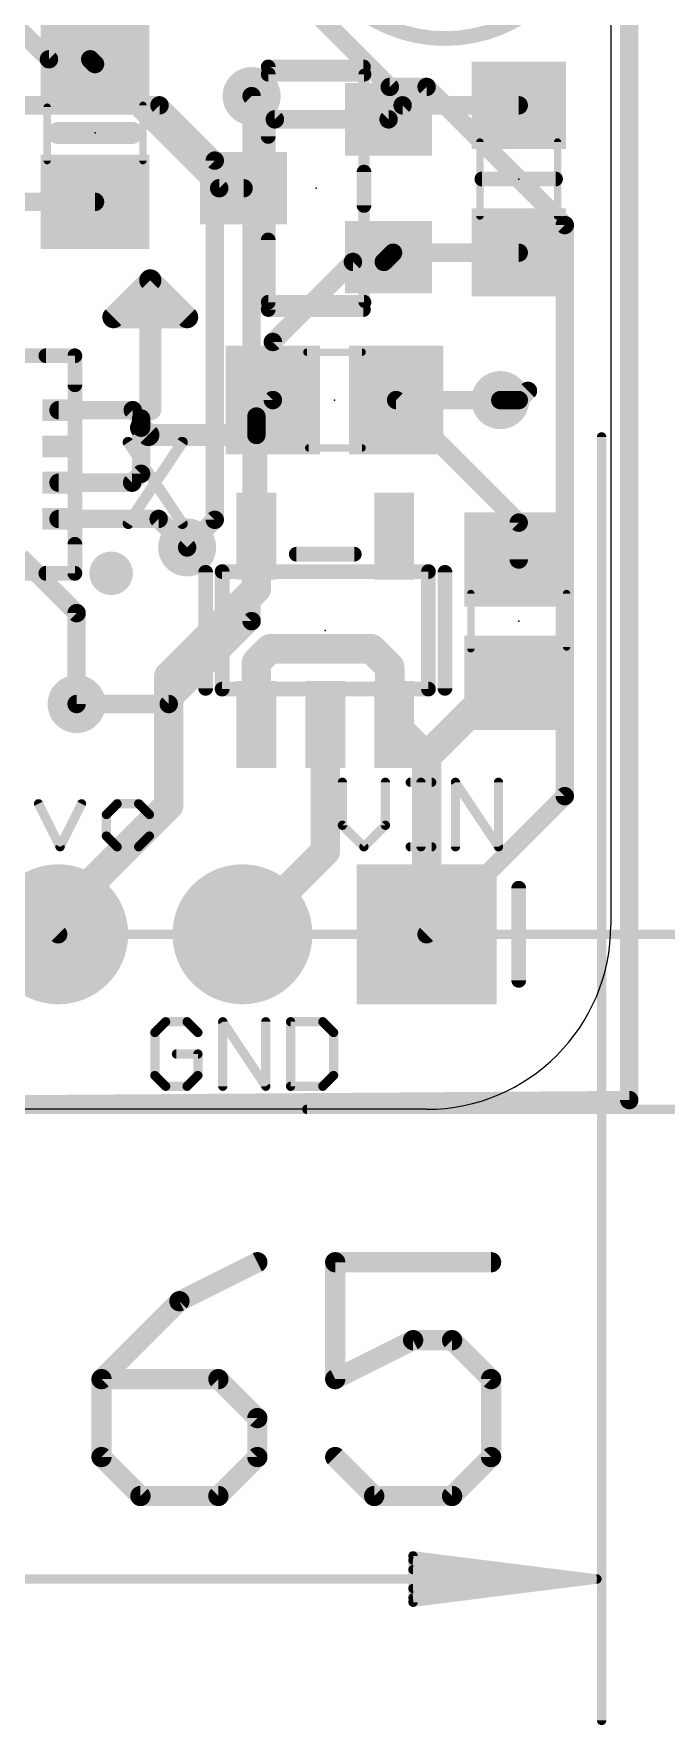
# Model space of a CAD drawing. Extents: x -7.3 to 33, y -8.5 to 28.9.
# Drawn here: x 9.82 to 18.54, y -8.49 to 14.83 of the extents above; entities that cross this region are included whole.
import ezdxf

# ---------------------------------------------------------------- set-up
doc = ezdxf.new("R2010")
doc.units = 0
for name, color, linetype in [('1', 12, 'CONTINUOUS'), ('16', 132, 'CONTINUOUS'), ('17', 110, 'CONTINUOUS'), ('18', 110, 'CONTINUOUS'), ('20', 53, 'CONTINUOUS'), ('21', 40, 'CONTINUOUS'), ('23', 40, 'CONTINUOUS'), ('51', 253, 'CONTINUOUS')]:
    doc.layers.add(name, color=color, linetype=linetype)

# ---------------------------------------------------------------- blocks, each defined once
blk = doc.blocks.new('RECT')
blk.add_solid([(-0.5, -0.5), (0.5, -0.5), (-0.5, 0.5), (0.5, 0.5)])
blk = doc.blocks.new('SQUAREP')
blk.add_solid([(-0.5, -0.5), (0.5, -0.5), (-0.5, 0.5), (0.5, 0.5)])
blk = doc.blocks.new('ROUNDP')
at = {"const_width": 0.5}
blk.add_lwpolyline([(0, -0.25, 1), (0, 0.25, 1), (0, -0.25)], format="xyb", dxfattribs=at)
blk = doc.blocks.new('ROUNDV')
at = {"const_width": 0.5}
blk.add_lwpolyline([(0, -0.25, 1), (0, 0.25, 1), (0, -0.25)], format="xyb", dxfattribs=at)

msp = doc.modelspace()

# ---------------------------------------------------------------- linework, layer by layer
at = {"layer": '1'}
for points, const_width in [([(9.271, 15.24), (10.033, 14.478)], 0.254), ([(10.033, 14.478), (10.602, 14.478)], 0.254), ([(10.602, 14.478), (10.668, 14.412)], 0.254), ([(12.38, 12.7), (10.668, 14.412)], 0.254), ([(12.827, 13.97), (13.147, 13.65)], 0.254), ([(13.147, 13.65), (14.716, 13.65)], 0.254), ([(14.716, 13.65), (14.909, 13.843)], 0.254), ([(14.909, 13.843), (16.51, 13.843)], 0.254), ([(12.716, 12.7), (12.38, 12.7)], 0.254), ([(10.668, 12.512), (8.443, 12.512)], 0.254), ([(14.716, 11.75), (14.777, 11.811)], 0.254), ([(14.777, 11.811), (16.51, 11.811)], 0.254), ([(13.12, 10.58), (14.224, 11.684)], 0.254), ([(14.224, 11.684), (14.65, 11.684)], 0.254), ([(14.65, 11.684), (14.716, 11.75)], 0.254), ([(13.12, 9.779), (13.12, 10.58)], 0.254), ([(12.893, 9.552), (13.12, 9.779)], 0.254), ([(16.51, 8.089), (14.82, 9.779)], 0.254), ([(14.82, 9.779), (16.256, 9.779)], 0.254), ([(11.188, 9.64), (10.165, 9.64)], 0.254), ([(11.188, 9.64), (11.303, 9.525)], 0.254), ([(11.303, 9.398), (11.303, 9.525)], 0.254), ([(12.893, 9.298), (12.893, 9.552)], 0.254), ([(11.403, 9.298), (11.303, 9.398)], 0.3048), ([(11.303, 8.763), (11.303, 9.398)], 0.254), ([(12.893, 9.298), (11.403, 9.298)], 0.3048), ([(12.893, 7.9041), (12.893, 9.298)], 0.3048), ([(11.18, 8.64), (11.303, 8.763)], 0.254), ([(10.165, 8.64), (11.18, 8.64)], 0.254), ([(11.545, 8.14), (10.165, 8.14)], 0.254), ([(11.938, 7.747), (11.545, 8.14)], 0.254), ([(16.51, 7.581), (16.51, 8.089)], 0.254), ([(12.893, 7.9041), (12.893, 7.178)], 0.4064), ([(9.64, 7.615), (10.414, 6.841)], 0.254), ([(12.893, 7.178), (11.684, 5.969)], 0.4064), ([(10.414, 6.841), (10.414, 5.588)], 0.254), ([(12.893, 6.162), (13.081, 6.35)], 0.4064), ([(13.081, 6.35), (14.478, 6.35)], 0.4064), ([(14.478, 6.35), (14.732, 6.096)], 0.4064), ([(12.893, 5.3039), (12.893, 6.162)], 0.4064), ([(14.732, 6.096), (14.732, 5.3649)], 0.4064), ([(11.684, 5.969), (11.684, 4.191)], 0.4064), ([(15.24, 4.865), (16.256, 5.881)], 0.4064), ([(16.295, 5.881), (16.256, 5.842)], 0.4064), ([(16.256, 5.881), (16.295, 5.881)], 0.4064), ([(16.295, 5.881), (16.51, 5.881)], 0.4064), ([(13.843, 5.3039), (13.843, 3.556)], 0.4064), ([(14.732, 5.3649), (14.793, 5.3039)], 0.4064), ([(14.793, 5.3039), (15.24, 4.8569)], 0.4064), ([(15.24, 4.865), (15.24, 4.8569)], 0.4064), ([(15.24, 4.8569), (15.24, 2.413)], 0.4064), ([(11.684, 4.191), (10.16, 2.667)], 0.4064), ([(13.843, 3.556), (12.7, 2.413)], 0.4064), ([(10.16, 2.667), (10.16, 2.413)], 0.4064)]:
    msp.add_lwpolyline(points, dxfattribs=dict(at, const_width=const_width))
for points, const_width in [([(10.033, 14.5415, 1), (10.033, 14.4145)], 0.127), ([(9.9881, 14.4331, 1), (10.0779, 14.5229)], 0.127), ([(10.6469, 14.5229, 1), (10.5571, 14.4331)], 0.127), ([(10.602, 14.4145, 1), (10.602, 14.5415)], 0.127), ([(10.7129, 14.4569, 1), (10.6231, 14.3671)], 0.127), ([(10.6231, 14.3671, 1), (10.7129, 14.4569)], 0.127), ([(12.8719, 14.0149, 1), (12.7821, 13.9251)], 0.127), ([(13.147, 13.7135, 1), (13.147, 13.5865)], 0.127), ([(14.716, 13.5865, 1), (14.716, 13.7135)], 0.127), ([(14.909, 13.9065, 1), (14.909, 13.7795)], 0.127), ([(14.9539, 13.7981, 1), (14.8641, 13.8879)], 0.127), ([(16.51, 13.7795, 1), (16.51, 13.9065)], 0.127), ([(13.1021, 13.6051, 1), (13.1919, 13.6949)], 0.127), ([(14.6711, 13.6949, 1), (14.7609, 13.6051)], 0.127), ([(12.38, 12.7635, 1), (12.38, 12.6365)], 0.127), ([(12.716, 12.6365, 1), (12.716, 12.7635)], 0.127), ([(10.668, 12.4485, 1), (10.668, 12.5755)], 0.127), ([(12.3351, 12.6551, 1), (12.4249, 12.7449)], 0.127), ([(14.777, 11.8745, 1), (14.777, 11.7475)], 0.127), ([(14.8219, 11.7661, 1), (14.7321, 11.8559)], 0.127), ([(16.51, 11.7475, 1), (16.51, 11.8745)], 0.127), ([(14.224, 11.7475, 1), (14.224, 11.6205)], 0.127), ([(14.2689, 11.6391, 1), (14.1791, 11.7289)], 0.127), ([(14.6051, 11.7289, 1), (14.6949, 11.6391)], 0.127), ([(14.65, 11.6205, 1), (14.65, 11.7475)], 0.127), ([(14.6711, 11.7949, 1), (14.7609, 11.7051)], 0.127), ([(14.7609, 11.7051, 1), (14.6711, 11.7949)], 0.127), ([(13.1835, 10.58, 1), (13.0565, 10.58)], 0.127), ([(13.0751, 10.6249, 1), (13.1649, 10.5351)], 0.127), ([(13.0565, 9.779, 1), (13.1835, 9.779)], 0.127), ([(13.1649, 9.7341, 1), (13.0751, 9.8239)], 0.127), ([(14.8649, 9.8239, 1), (14.7751, 9.7341)], 0.127), ([(14.82, 9.8425, 1), (14.82, 9.7155)], 0.127), ([(16.256, 9.7155, 1), (16.256, 9.8425)], 0.127), ([(10.165, 9.7035, 1), (10.165, 9.5765)], 0.127), ([(11.2329, 9.6849, 1), (11.1431, 9.5951)], 0.127), ([(11.188, 9.5765, 1), (11.188, 9.7035)], 0.127), ([(11.3665, 9.525, 1), (11.2395, 9.525)], 0.127), ([(11.2581, 9.4801, 1), (11.3479, 9.5699)], 0.127), ([(12.9565, 9.552, 1), (12.8295, 9.552)], 0.127), ([(12.8481, 9.5969, 1), (12.9379, 9.5071)], 0.127), ([(11.3569, 9.4519, 1), (11.2491, 9.3441)], 0.1524), ([(11.3665, 9.398, 1), (11.2395, 9.398)], 0.127), ([(11.2395, 9.398, 1), (11.3665, 9.398)], 0.127), ([(11.403, 9.3742, 1), (11.403, 9.2218)], 0.1524), ([(11.3491, 9.2441, 1), (11.4569, 9.3519)], 0.1524), ([(12.9692, 9.298, 1), (12.8168, 9.298)], 0.1524), ([(12.8295, 9.298, 1), (12.9565, 9.298)], 0.127), ([(12.893, 9.2218, 1), (12.893, 9.3742)], 0.1524), ([(11.3479, 8.7181, 1), (11.2581, 8.8079)], 0.127), ([(10.165, 8.7035, 1), (10.165, 8.5765)], 0.127), ([(11.1351, 8.6849, 1), (11.2249, 8.5951)], 0.127), ([(11.18, 8.5765, 1), (11.18, 8.7035)], 0.127), ([(11.2395, 8.763, 1), (11.3665, 8.763)], 0.127), ([(10.165, 8.2035, 1), (10.165, 8.0765)], 0.127), ([(11.5899, 8.1849, 1), (11.5001, 8.0951)], 0.127), ([(11.545, 8.0765, 1), (11.545, 8.2035)], 0.127), ([(16.5735, 8.089, 1), (16.4465, 8.089)], 0.127), ([(16.4651, 8.0441, 1), (16.5549, 8.1339)], 0.127), ([(12.9946, 7.9041, 1), (12.7914, 7.9041)], 0.2032), ([(12.8168, 7.9041, 1), (12.9692, 7.9041)], 0.1524), ([(11.8931, 7.7021, 1), (11.9829, 7.7919)], 0.127), ([(16.4465, 7.581, 1), (16.5735, 7.581)], 0.127), ([(12.7914, 7.178, 1), (12.9946, 7.178)], 0.2032), ([(12.9648, 7.1062, 1), (12.8212, 7.2498)], 0.2032), ([(10.4775, 6.841, 1), (10.3505, 6.841)], 0.127), ([(10.3691, 6.7961, 1), (10.4589, 6.8859)], 0.127), ([(13.081, 6.4516, 1), (13.081, 6.2484)], 0.2032), ([(13.1528, 6.2782, 1), (13.0092, 6.4218)], 0.2032), ([(14.5498, 6.4218, 1), (14.4062, 6.2782)], 0.2032), ([(14.478, 6.2484, 1), (14.478, 6.4516)], 0.2032), ([(12.9946, 6.162, 1), (12.7914, 6.162)], 0.2032), ([(12.8212, 6.2338, 1), (12.9648, 6.0902)], 0.2032), ([(14.8336, 6.096, 1), (14.6304, 6.096)], 0.2032), ([(11.7856, 5.969, 1), (11.5824, 5.969)], 0.2032), ([(11.6122, 6.0408, 1), (11.7558, 5.8972)], 0.2032), ([(14.6602, 6.0242, 1), (14.8038, 6.1678)], 0.2032), ([(16.256, 5.9826, 1), (16.256, 5.7794)], 0.2032), ([(16.3278, 5.8092, 1), (16.1842, 5.9528)], 0.2032), ([(16.295, 5.9826, 1), (16.295, 5.7794)], 0.2032), ([(16.3668, 5.8092, 1), (16.2232, 5.9528)], 0.2032), ([(16.295, 5.7794, 1), (16.295, 5.9826)], 0.2032), ([(16.51, 5.7794, 1), (16.51, 5.9826)], 0.2032), ([(16.1842, 5.9138, 1), (16.3278, 5.7702)], 0.2032), ([(10.3505, 5.588, 1), (10.4775, 5.588)], 0.127), ([(12.7914, 5.3039, 1), (12.9946, 5.3039)], 0.2032), ([(13.9446, 5.3039, 1), (13.7414, 5.3039)], 0.2032), ([(14.6304, 5.3649, 1), (14.8336, 5.3649)], 0.2032), ([(14.8038, 5.4367, 1), (14.6602, 5.2931)], 0.2032), ([(14.8648, 5.3757, 1), (14.7212, 5.2321)], 0.2032), ([(14.7212, 5.2321, 1), (14.8648, 5.3757)], 0.2032), ([(15.3416, 4.865, 1), (15.1384, 4.865)], 0.2032), ([(15.3416, 4.8569, 1), (15.1384, 4.8569)], 0.2032), ([(15.1384, 4.8569, 1), (15.3416, 4.8569)], 0.2032), ([(15.1682, 4.9368, 1), (15.3118, 4.7932)], 0.2032), ([(15.1682, 4.7851, 1), (15.3118, 4.9287)], 0.2032), ([(11.5824, 4.191, 1), (11.7856, 4.191)], 0.2032), ([(11.7558, 4.1192, 1), (11.6122, 4.2628)], 0.2032), ([(13.9148, 3.4842, 1), (13.7712, 3.6278)], 0.2032), ([(13.7414, 3.556, 1), (13.9446, 3.556)], 0.2032), ([(10.2616, 2.667, 1), (10.0584, 2.667)], 0.2032), ([(10.0882, 2.7388, 1), (10.2318, 2.5952)], 0.2032), ([(12.6282, 2.4848, 1), (12.7718, 2.3412)], 0.2032), ([(10.0584, 2.413, 1), (10.2616, 2.413)], 0.2032), ([(15.1384, 2.413, 1), (15.3416, 2.413)], 0.2032)]:
    msp.add_lwpolyline(points, format="xyb", dxfattribs=dict(at, const_width=const_width))
at = {"layer": '16', "const_width": 0.254}
for points in [[(18.034, 19.431), (18.034, 0.127)], [(12.446, 16.383), (14.732, 14.097)], [(12.827, 6.731), (12.827, 13.97)], [(14.732, 14.097), (15.24, 14.097)], [(15.24, 14.097), (17.145, 12.192)], [(5.461, 13.843), (11.557, 13.843)], [(11.557, 13.843), (12.319, 13.081)], [(12.319, 13.081), (12.319, 8.128)], [(17.145, 12.192), (17.145, 4.318)], [(16.51, 9.779), (16.637, 9.906)], [(16.256, 9.779), (16.51, 9.779)], [(12.319, 8.128), (11.938, 7.747)], [(12.827, 6.731), (11.684, 5.588)], [(11.684, 5.588), (10.414, 5.588)], [(7.366, 5.207), (10.16, 2.413)], [(17.145, 4.318), (15.24, 2.413)], [(18.034, 0.127), (0, 0)]]:
    msp.add_lwpolyline(points, dxfattribs=at)
at = {"layer": '16', "const_width": 0.127}
for points in [[(12.8905, 13.97, 1), (12.7635, 13.97)], [(14.732, 14.1605, 1), (14.732, 14.0335)], [(14.6871, 14.0521, 1), (14.7769, 14.1419)], [(15.2849, 14.1419, 1), (15.1951, 14.0521)], [(15.24, 14.0335, 1), (15.24, 14.1605)], [(11.6019, 13.8879, 1), (11.5121, 13.7981)], [(11.557, 13.7795, 1), (11.557, 13.9065)], [(12.3825, 13.081, 1), (12.2555, 13.081)], [(12.2741, 13.0361, 1), (12.3639, 13.1259)], [(17.2085, 12.192, 1), (17.0815, 12.192)], [(17.1001, 12.1471, 1), (17.1899, 12.2369)], [(16.6819, 9.8611, 1), (16.5921, 9.9509)], [(16.256, 9.8425, 1), (16.256, 9.7155)], [(16.4651, 9.8239, 1), (16.5549, 9.7341)], [(16.51, 9.7155, 1), (16.51, 9.8425)], [(12.2555, 8.128, 1), (12.3825, 8.128)], [(12.3639, 8.0831, 1), (12.2741, 8.1729)], [(11.8931, 7.7919, 1), (11.9829, 7.7021)], [(12.7635, 6.731, 1), (12.8905, 6.731)], [(12.8719, 6.6861, 1), (12.7821, 6.7759)], [(10.414, 5.6515, 1), (10.414, 5.5245)], [(11.6391, 5.6329, 1), (11.7289, 5.5431)], [(11.684, 5.5245, 1), (11.684, 5.6515)], [(17.1899, 4.2731, 1), (17.1001, 4.3629)], [(17.0815, 4.318, 1), (17.2085, 4.318)], [(10.1151, 2.3681, 1), (10.2049, 2.4579)], [(15.1951, 2.4579, 1), (15.2849, 2.3681)], [(18.0344, 0.0635, 1), (18.0336, 0.1905)], [(17.9705, 0.127, 1), (18.0975, 0.127)]]:
    msp.add_lwpolyline(points, format="xyb", dxfattribs=at)
at = {"layer": '20'}
for p, q in [((17.78, 16.51), (17.78, 2.54)), ((15.24, 0), (2.54, 0))]:
    msp.add_line(p, q, dxfattribs=at)
msp.add_arc((15.24, 2.54), 2.54, 270, 0, dxfattribs=at)
at = {"layer": '21'}
for points, const_width in [([(15.494, 14.764, 1), (15.494, 18.764, 1), (15.494, 14.764)], 0.2032), ([(13.0556, 14.4232, 1), (13.0556, 14.3216)], 0.1016), ([(13.1064, 14.3724, 1), (13.0048, 14.3724)], 0.1016), ([(14.3684, 14.3216, 1), (14.3684, 14.4232)], 0.1016), ([(10.16, 13.5382, 1), (10.16, 13.3858)], 0.1524), ([(11.176, 13.3858, 1), (11.176, 13.5382)], 0.1524), ([(13.0048, 13.4136, 1), (13.1064, 13.4136)], 0.1016), ([(14.4272, 12.9224, 1), (14.3256, 12.9224)], 0.1016), ([(16.002, 12.8778, 1), (16.002, 12.7762)], 0.1016), ([(17.018, 12.7762, 1), (17.018, 12.8778)], 0.1016), ([(14.3256, 12.4636, 1), (14.4272, 12.4636)], 0.1016), ([(13.1064, 11.9864, 1), (13.0048, 11.9864)], 0.1016), ([(11.5062, 11.43, 1), (11.3538, 11.43)], 0.1524), ([(11.4839, 11.4839, 1), (11.3761, 11.3761)], 0.1524), ([(11.4839, 11.3761, 1), (11.3761, 11.4839)], 0.1524), ([(10.922, 10.9982, 1), (10.922, 10.8458)], 0.1524), ([(10.8681, 10.9759, 1), (10.9759, 10.8681)], 0.1524), ([(11.8841, 10.8681, 1), (11.9919, 10.9759)], 0.1524), ([(11.938, 10.8458, 1), (11.938, 10.9982)], 0.1524), ([(13.0556, 11.0784, 1), (13.0556, 10.9768)], 0.1016), ([(13.0048, 11.0276, 1), (13.1064, 11.0276)], 0.1016), ([(14.3684, 10.9768, 1), (14.3684, 11.0784)], 0.1016), ([(9.99, 10.4408, 1), (9.99, 10.3392)], 0.1016), ([(10.4408, 10.39, 1), (10.3392, 10.39)], 0.1016), ([(10.39, 10.3392, 1), (10.39, 10.4408)], 0.1016), ([(10.3392, 9.99, 1), (10.4408, 9.99)], 0.1016), ([(11.3538, 9.652, 1), (11.5062, 9.652)], 0.1524), ([(11.1569, 9.2169, 1), (11.0935, 9.1746)], 0.0762), ([(11.9026, 9.1746, 1), (11.8392, 9.2169)], 0.0762), ([(11.0935, 8.0983, 1), (11.1569, 8.0561)], 0.0762), ([(11.8392, 8.0561, 1), (11.9026, 8.0983)], 0.0762), ([(10.4408, 7.79, 1), (10.3392, 7.79)], 0.1016), ([(13.443, 7.7048, 1), (13.443, 7.6032)], 0.1016), ([(14.243, 7.6032, 1), (14.243, 7.7048)], 0.1016), ([(9.99, 7.4408, 1), (9.99, 7.3392)], 0.1016), ([(10.39, 7.3392, 1), (10.39, 7.4408)], 0.1016), ([(10.89, 7.24, 1), (10.89, 7.54, 1), (10.89, 7.24)], 0.3), ([(12.2438, 7.404, 1), (12.1422, 7.404)], 0.1016), ([(15.5438, 7.404, 1), (15.4422, 7.404)], 0.1016), ([(10.3392, 7.39, 1), (10.4408, 7.39)], 0.1016), ([(12.1422, 5.804, 1), (12.2438, 5.804)], 0.1016), ([(15.4422, 5.804, 1), (15.5438, 5.804)], 0.1016), ([(14.1105, 4.5093, 1), (14.047, 4.5093)], 0.0635), ([(14.7037, 4.5093, 1), (14.6402, 4.5093)], 0.0635), ([(15.0143, 4.541, 1), (15.0143, 4.4775)], 0.0635), ([(15.1943, 4.5093, 1), (15.1308, 4.5093)], 0.0635), ([(15.3109, 4.4775, 1), (15.3109, 4.541)], 0.0635), ([(15.6697, 4.5093, 1), (15.6062, 4.5093)], 0.0635), ([(15.6644, 4.5269, 1), (15.6116, 4.4916)], 0.0635), ([(16.2629, 4.5093, 1), (16.1994, 4.5093)], 0.0635), ([(9.9174, 4.2269, 1), (9.8606, 4.1985)], 0.0635), ([(10.5106, 4.1985, 1), (10.4538, 4.2269)], 0.0635), ([(10.9728, 4.2444, 1), (10.9728, 4.1809)], 0.0635), ([(10.9953, 4.1902, 1), (10.9504, 4.2351)], 0.0635), ([(11.2919, 4.2351, 1), (11.247, 4.1902)], 0.0635), ([(11.2694, 4.1809, 1), (11.2694, 4.2444)], 0.0635), ([(10.8563, 4.0644, 1), (10.7928, 4.0644)], 0.0635), ([(10.8021, 4.0868, 1), (10.847, 4.0419)], 0.0635), ([(11.4495, 4.0644, 1), (11.386, 4.0644)], 0.0635), ([(11.3953, 4.0419, 1), (11.4402, 4.0868)], 0.0635), ([(14.1012, 3.9385, 1), (14.0563, 3.8936)], 0.0635), ([(14.6944, 3.8936, 1), (14.6495, 3.9385)], 0.0635), ([(10.7928, 3.7678, 1), (10.8563, 3.7678)], 0.0635), ([(10.847, 3.7902, 1), (10.8021, 3.7453)], 0.0635), ([(11.386, 3.7678, 1), (11.4495, 3.7678)], 0.0635), ([(11.4402, 3.7453, 1), (11.3953, 3.7902)], 0.0635), ([(14.047, 3.9161, 1), (14.1105, 3.9161)], 0.0635), ([(14.6402, 3.9161, 1), (14.7037, 3.9161)], 0.0635), ([(10.1572, 3.6337, 1), (10.214, 3.6053)], 0.0635), ([(10.1572, 3.6053, 1), (10.214, 3.6337)], 0.0635), ([(10.9728, 3.6513, 1), (10.9728, 3.5878)], 0.0635), ([(10.9504, 3.597, 1), (10.9953, 3.642)], 0.0635), ([(11.247, 3.642, 1), (11.2919, 3.597)], 0.0635), ([(11.2694, 3.5878, 1), (11.2694, 3.6513)], 0.0635), ([(14.3529, 3.642, 1), (14.3978, 3.597)], 0.0635), ([(14.3529, 3.597, 1), (14.3978, 3.642)], 0.0635), ([(15.0143, 3.6513, 1), (15.0143, 3.5878)], 0.0635), ([(15.1308, 3.6195, 1), (15.1943, 3.6195)], 0.0635), ([(15.3109, 3.5878, 1), (15.3109, 3.6513)], 0.0635), ([(15.6062, 3.6195, 1), (15.6697, 3.6195)], 0.0635), ([(16.1994, 3.6195, 1), (16.2629, 3.6195)], 0.0635), ([(16.2047, 3.6019, 1), (16.2576, 3.6371)], 0.0635), ([(11.6418, 1.239, 1), (11.6418, 1.1755)], 0.0635), ([(11.6642, 1.1848, 1), (11.6193, 1.2297)], 0.0635), ([(11.9608, 1.2297, 1), (11.9159, 1.1848)], 0.0635), ([(11.9384, 1.1755, 1), (11.9384, 1.239)], 0.0635), ([(12.4608, 1.2073, 1), (12.3973, 1.2073)], 0.0635), ([(12.4554, 1.2249, 1), (12.4026, 1.1896)], 0.0635), ([(13.0539, 1.2073, 1), (12.9904, 1.2073)], 0.0635), ([(13.3645, 1.239, 1), (13.3645, 1.1755)], 0.0635), ([(13.3963, 1.2073, 1), (13.3328, 1.2073)], 0.0635), ([(13.8319, 1.2297, 1), (13.787, 1.1848)], 0.0635), ([(13.8094, 1.1755, 1), (13.8094, 1.239)], 0.0635), ([(11.5253, 1.059, 1), (11.4618, 1.059)], 0.0635), ([(11.471, 1.0814, 1), (11.516, 1.0365)], 0.0635), ([(12.0642, 1.0365, 1), (12.1091, 1.0814)], 0.0635), ([(13.9895, 1.059, 1), (13.926, 1.059)], 0.0635), ([(13.9353, 1.0365, 1), (13.9802, 1.0814)], 0.0635), ([(11.7901, 0.7941, 1), (11.7901, 0.7306)], 0.0635), ([(12.1184, 0.7624, 1), (12.0549, 0.7624)], 0.0635), ([(12.0867, 0.7306, 1), (12.0867, 0.7941)], 0.0635), ([(11.516, 0.4882, 1), (11.471, 0.4433)], 0.0635), ([(11.4618, 0.4658, 1), (11.5253, 0.4658)], 0.0635), ([(12.0549, 0.4658, 1), (12.1184, 0.4658)], 0.0635), ([(12.1091, 0.4433, 1), (12.0642, 0.4882)], 0.0635), ([(13.926, 0.4658, 1), (13.9895, 0.4658)], 0.0635), ([(13.9802, 0.4433, 1), (13.9353, 0.4882)], 0.0635), ([(11.6418, 0.3493, 1), (11.6418, 0.2858)], 0.0635), ([(11.6193, 0.295, 1), (11.6642, 0.34)], 0.0635), ([(11.9159, 0.34, 1), (11.9608, 0.295)], 0.0635), ([(11.9384, 0.2858, 1), (11.9384, 0.3493)], 0.0635), ([(12.3973, 0.3175, 1), (12.4608, 0.3175)], 0.0635), ([(12.9904, 0.3175, 1), (13.0539, 0.3175)], 0.0635), ([(12.9958, 0.2999, 1), (13.0486, 0.3351)], 0.0635), ([(13.3645, 0.3493, 1), (13.3645, 0.2858)], 0.0635), ([(13.3328, 0.3175, 1), (13.3963, 0.3175)], 0.0635), ([(13.787, 0.34, 1), (13.8319, 0.295)], 0.0635), ([(13.8094, 0.2858, 1), (13.8094, 0.3493)], 0.0635)]:
    msp.add_lwpolyline(points, format="xyb", dxfattribs=dict(at, const_width=const_width))
for points, const_width in [([(13.0556, 14.3724), (14.3684, 14.3724)], 0.2032), ([(13.0556, 13.4136), (13.0556, 14.3724)], 0.2032), ([(11.176, 13.462), (10.16, 13.462)], 0.3048), ([(14.3764, 12.9224), (14.3764, 12.4636)], 0.2032), ([(17.018, 12.827), (16.002, 12.827)], 0.2032), ([(13.0556, 11.0276), (13.0556, 11.9864)], 0.2032), ([(11.43, 11.43), (10.922, 10.922)], 0.3048), ([(11.43, 9.652), (11.43, 11.43)], 0.3048), ([(11.938, 10.922), (11.43, 11.43)], 0.3048), ([(10.922, 10.922), (11.938, 10.922)], 0.3048), ([(14.3684, 11.0276), (13.0556, 11.0276)], 0.2032), ([(9.99, 10.39), (10.39, 10.39)], 0.2032), ([(10.39, 10.39), (10.39, 9.99)], 0.2032), ([(11.1252, 9.1958), (11.8709, 8.0772)], 0.1524), ([(11.8709, 9.1958), (11.1252, 8.0772)], 0.1524), ([(10.39, 7.79), (10.39, 7.39)], 0.2032), ([(13.443, 7.654), (14.243, 7.654)], 0.2032), ([(10.39, 7.39), (9.99, 7.39)], 0.2032), ([(12.193, 7.404), (12.193, 5.804)], 0.2032), ([(15.493, 7.404), (15.493, 5.804)], 0.2032), ([(14.0788, 4.5093), (14.0788, 3.9161)], 0.127), ([(14.672, 3.9161), (14.672, 4.5093)], 0.127), ([(15.0143, 4.5093), (15.3109, 4.5093)], 0.127), ([(15.1626, 3.6195), (15.1626, 4.5093)], 0.127), ([(15.638, 3.6195), (15.638, 4.5093)], 0.127), ([(15.638, 4.5093), (16.2311, 3.6195)], 0.127), ([(16.2311, 3.6195), (16.2311, 4.5093)], 0.127), ([(9.889, 4.2127), (10.1856, 3.6195)], 0.127), ([(10.1856, 3.6195), (10.4822, 4.2127)], 0.127), ([(10.9728, 4.2127), (10.8245, 4.0644)], 0.127), ([(11.2694, 4.2127), (10.9728, 4.2127)], 0.127), ([(11.4177, 4.0644), (11.2694, 4.2127)], 0.127), ([(10.8245, 4.0644), (10.8245, 3.7678)], 0.127), ([(11.4177, 3.7678), (11.4177, 4.0644)], 0.127), ([(14.0788, 3.9161), (14.3754, 3.6195)], 0.127), ([(14.3754, 3.6195), (14.672, 3.9161)], 0.127), ([(10.8245, 3.7678), (10.9728, 3.6195)], 0.127), ([(11.2694, 3.6195), (11.4177, 3.7678)], 0.127), ([(10.9728, 3.6195), (11.2694, 3.6195)], 0.127), ([(15.0143, 3.6195), (15.3109, 3.6195)], 0.127), ([(11.6418, 1.2073), (11.4935, 1.059)], 0.127), ([(11.9384, 1.2073), (11.6418, 1.2073)], 0.127), ([(12.0867, 1.059), (11.9384, 1.2073)], 0.127), ([(12.429, 0.3175), (12.429, 1.2073)], 0.127), ([(12.429, 1.2073), (13.0222, 0.3175)], 0.127), ([(13.0222, 0.3175), (13.0222, 1.2073)], 0.127), ([(13.3645, 1.2073), (13.3645, 0.3175)], 0.127), ([(13.8094, 1.2073), (13.3645, 1.2073)], 0.127), ([(13.9577, 1.059), (13.8094, 1.2073)], 0.127), ([(11.4935, 1.059), (11.4935, 0.4658)], 0.127), ([(13.9577, 0.4658), (13.9577, 1.059)], 0.127), ([(12.0867, 0.7624), (11.7901, 0.7624)], 0.127), ([(12.0867, 0.4658), (12.0867, 0.7624)], 0.127), ([(11.4935, 0.4658), (11.6418, 0.3175)], 0.127), ([(11.9384, 0.3175), (12.0867, 0.4658)], 0.127), ([(13.8094, 0.3175), (13.9577, 0.4658)], 0.127), ([(11.6418, 0.3175), (11.9384, 0.3175)], 0.127), ([(13.3645, 0.3175), (13.8094, 0.3175)], 0.127)]:
    msp.add_lwpolyline(points, dxfattribs=dict(at, const_width=const_width))
at = {"layer": '23'}
for p in [(10.668, 13.462), (16.51, 12.827), (13.716, 12.7), (13.97, 9.779), (13.843, 6.604), (16.51, 6.731)]:
    msp.add_point(p, dxfattribs=at)
at = {"layer": '51'}
for points, const_width in [([(13.0556, 14.2724), (14.3764, 14.2724)], 0.2032), ([(13.0556, 11.1276), (13.0556, 14.2724)], 0.2032), ([(14.3764, 14.2724), (14.3764, 11.1276)], 0.1524), ([(10.008, 13.818), (10.008, 13.081)], 0.1016), ([(11.328, 13.843), (11.328, 13.081)], 0.1016), ([(15.975, 13.337), (15.975, 12.317)], 0.1016), ([(17.045, 13.337), (17.045, 12.317)], 0.1016), ([(14.3764, 11.1276), (13.0556, 11.1276)], 0.2032), ([(7.39, 10.39), (10.39, 10.39)], 0.2032), ([(10.39, 10.39), (10.39, 7.39)], 0.2032), ([(13.589, 10.439), (14.351, 10.439)], 0.1016), ([(17.653, 9.271), (17.653, -8.427)], 0.13), ([(13.614, 9.119), (14.351, 9.119)], 0.1016), ([(10.39, 7.39), (7.39, 7.39)], 0.2032), ([(12.4206, 5.7936), (12.4206, 7.4144)], 0.2032), ([(12.4206, 7.4144), (15.2654, 7.4144)], 0.2032), ([(15.2654, 7.4144), (15.2654, 5.7936)], 0.2032), ([(15.85, 6.35), (15.85, 7.112)], 0.1016), ([(17.17, 6.375), (17.17, 7.112)], 0.1016), ([(15.2654, 5.7936), (12.4206, 5.7936)], 0.2032), ([(16.51, 1.778), (16.51, 3.048)], 0.2032), ([(8.89, 2.413), (25.191, 2.413)], 0.13), ([(9.398, 0), (25.191, 0)], 0.13), ([(13.589, 0), (32.938, 0)], 0.13), ([(12.906, -2.1089), (11.8316, -2.6462)], 0.2794), ([(16.1288, -2.1089), (13.9799, -2.1089)], 0.2794), ([(13.9799, -2.1089), (13.9799, -3.7206)], 0.2794), ([(11.8316, -2.6462), (10.7571, -3.7206)], 0.2794), ([(13.9799, -3.7206), (15.0543, -3.1834)], 0.2794), ([(15.0543, -3.1834), (15.5915, -3.1834)], 0.2794), ([(15.5915, -3.1834), (16.1288, -3.7206)], 0.2794), ([(10.7571, -3.7206), (10.7571, -4.7951)], 0.2794), ([(12.3688, -3.7206), (10.7571, -3.7206)], 0.2794), ([(12.906, -4.2579), (12.3688, -3.7206)], 0.2794), ([(16.1288, -3.7206), (16.1288, -4.7951)], 0.2794), ([(12.906, -4.7951), (12.906, -4.2579)], 0.2794), ([(10.7571, -4.7951), (11.2943, -5.3323)], 0.2794), ([(12.3688, -5.3323), (12.906, -4.7951)], 0.2794), ([(14.5171, -5.3323), (13.9799, -4.7951)], 0.2794), ([(16.1288, -4.7951), (15.5915, -5.3323)], 0.2794), ([(11.2943, -5.3323), (12.3688, -5.3323)], 0.2794), ([(15.5915, -5.3323), (14.5171, -5.3323)], 0.2794), ([(17.588, -6.477), (15.053, -6.1578)], 0.13), ([(15.053, -6.1578), (15.053, -6.7962)], 0.13), ([(17.588, -6.477), (15.053, -6.217)], 0.13), ([(17.588, -6.477), (15.053, -6.347)], 0.13), ([(0.065, -6.477), (17.588, -6.477)], 0.13), ([(15.053, -6.7962), (17.588, -6.477)], 0.13), ([(15.053, -6.607), (17.588, -6.477)], 0.13), ([(15.053, -6.737), (17.588, -6.477)], 0.13)]:
    msp.add_lwpolyline(points, dxfattribs=dict(at, const_width=const_width))
for points, const_width in [([(13.0556, 14.3232, 1), (13.0556, 14.2216)], 0.1016), ([(13.1064, 14.2724, 1), (13.0048, 14.2724)], 0.1016), ([(14.4145, 14.2724, 1), (14.3383, 14.2724)], 0.0762), ([(14.3764, 14.2216, 1), (14.3764, 14.3232)], 0.1016), ([(10.0334, 13.818, 1), (9.9826, 13.818)], 0.0508), ([(11.3534, 13.843, 1), (11.3026, 13.843)], 0.0508), ([(16.0004, 13.337, 1), (15.9496, 13.337)], 0.0508), ([(17.0704, 13.337, 1), (17.0196, 13.337)], 0.0508), ([(9.9826, 13.081, 1), (10.0334, 13.081)], 0.0508), ([(11.3026, 13.081, 1), (11.3534, 13.081)], 0.0508), ([(15.9496, 12.317, 1), (16.0004, 12.317)], 0.0508), ([(17.0196, 12.317, 1), (17.0704, 12.317)], 0.0508), ([(13.0556, 11.1784, 1), (13.0556, 11.0768)], 0.1016), ([(14.3764, 11.0768, 1), (14.3764, 11.1784)], 0.1016), ([(13.0048, 11.1276, 1), (13.1064, 11.1276)], 0.1016), ([(14.3383, 11.1276, 1), (14.4145, 11.1276)], 0.0762), ([(10.4408, 10.39, 1), (10.3392, 10.39)], 0.1016), ([(10.39, 10.3392, 1), (10.39, 10.4408)], 0.1016), ([(13.589, 10.4644, 1), (13.589, 10.4136)], 0.0508), ([(14.351, 10.4136, 1), (14.351, 10.4644)], 0.0508), ([(17.6855, 9.271, 1), (17.6205, 9.271)], 0.065), ([(13.614, 9.1444, 1), (13.614, 9.0936)], 0.0508), ([(14.351, 9.0936, 1), (14.351, 9.1444)], 0.0508), ([(10.39, 7.3392, 1), (10.39, 7.4408)], 0.1016), ([(12.4714, 7.4144, 1), (12.3698, 7.4144)], 0.1016), ([(12.4206, 7.4652, 1), (12.4206, 7.3636)], 0.1016), ([(15.3162, 7.4144, 1), (15.2146, 7.4144)], 0.1016), ([(15.2654, 7.3636, 1), (15.2654, 7.4652)], 0.1016), ([(10.3392, 7.39, 1), (10.4408, 7.39)], 0.1016), ([(15.8754, 7.112, 1), (15.8246, 7.112)], 0.0508), ([(17.1954, 7.112, 1), (17.1446, 7.112)], 0.0508), ([(15.8246, 6.35, 1), (15.8754, 6.35)], 0.0508), ([(17.1446, 6.375, 1), (17.1954, 6.375)], 0.0508), ([(12.4206, 5.8444, 1), (12.4206, 5.7428)], 0.1016), ([(12.3698, 5.7936, 1), (12.4714, 5.7936)], 0.1016), ([(15.2146, 5.7936, 1), (15.3162, 5.7936)], 0.1016), ([(15.2654, 5.7428, 1), (15.2654, 5.8444)], 0.1016), ([(16.5608, 3.048, 1), (16.4592, 3.048)], 0.1016), ([(16.4592, 1.778, 1), (16.5608, 1.778)], 0.1016), ([(13.589, 0.0325, 1), (13.589, -0.0325)], 0.065), ([(12.9373, -2.1714, 1), (12.8748, -2.0465)], 0.1397), ([(14.0497, -2.1089, 1), (13.91, -2.1089)], 0.1397), ([(13.9799, -2.0391, 1), (13.9799, -2.1788)], 0.1397), ([(16.1288, -2.1788, 1), (16.1288, -2.0391)], 0.1397), ([(11.8003, -2.5837, 1), (11.8628, -2.7086)], 0.1397), ([(11.881, -2.6956, 1), (11.7822, -2.5968)], 0.1397), ([(15.0543, -3.1135, 1), (15.0543, -3.2532)], 0.1397), ([(15.0856, -3.2459, 1), (15.0231, -3.1209)], 0.1397), ([(15.6409, -3.134, 1), (15.5422, -3.2328)], 0.1397), ([(15.5915, -3.2532, 1), (15.5915, -3.1135)], 0.1397), ([(10.827, -3.7206, 1), (10.6873, -3.7206)], 0.1397), ([(10.7571, -3.6508, 1), (10.7571, -3.7905)], 0.1397), ([(10.7077, -3.6712, 1), (10.8065, -3.77)], 0.1397), ([(12.4182, -3.6712, 1), (12.3194, -3.77)], 0.1397), ([(12.3688, -3.7905, 1), (12.3688, -3.6508)], 0.1397), ([(13.9486, -3.6581, 1), (14.0111, -3.7831)], 0.1397), ([(13.91, -3.7206, 1), (14.0497, -3.7206)], 0.1397), ([(16.1986, -3.7206, 1), (16.0589, -3.7206)], 0.1397), ([(16.0794, -3.77, 1), (16.1782, -3.6712)], 0.1397), ([(12.9759, -4.2579, 1), (12.8362, -4.2579)], 0.1397), ([(12.8566, -4.3072, 1), (12.9554, -4.2085)], 0.1397), ([(10.8065, -4.7457, 1), (10.7077, -4.8445)], 0.1397), ([(12.9554, -4.8445, 1), (12.8566, -4.7457)], 0.1397), ([(14.0293, -4.7457, 1), (13.9305, -4.8445)], 0.1397), ([(16.1782, -4.8445, 1), (16.0794, -4.7457)], 0.1397), ([(10.6873, -4.7951, 1), (10.827, -4.7951)], 0.1397), ([(12.8362, -4.7951, 1), (12.9759, -4.7951)], 0.1397), ([(16.0589, -4.7951, 1), (16.1986, -4.7951)], 0.1397), ([(11.2943, -5.2625, 1), (11.2943, -5.4021)], 0.1397), ([(11.245, -5.3817, 1), (11.3437, -5.2829)], 0.1397), ([(12.3194, -5.2829, 1), (12.4182, -5.3817)], 0.1397), ([(12.3688, -5.4021, 1), (12.3688, -5.2625)], 0.1397), ([(14.5171, -5.2625, 1), (14.5171, -5.4021)], 0.1397), ([(14.4677, -5.3817, 1), (14.5665, -5.2829)], 0.1397), ([(15.5422, -5.2829, 1), (15.6409, -5.3817)], 0.1397), ([(15.5915, -5.4021, 1), (15.5915, -5.2625)], 0.1397), ([(15.0571, -6.1255, 1), (15.0489, -6.19)], 0.065), ([(15.0855, -6.1578, 1), (15.0205, -6.1578)], 0.065), ([(15.0563, -6.1847, 1), (15.0497, -6.2493)], 0.065), ([(15.0547, -6.3145, 1), (15.0513, -6.3795)], 0.065), ([(17.5921, -6.5092, 1), (17.5839, -6.4448)], 0.065), ([(17.5839, -6.5092, 1), (17.5921, -6.4448)], 0.065), ([(17.5913, -6.5093, 1), (17.5847, -6.4447)], 0.065), ([(17.5847, -6.5093, 1), (17.5913, -6.4447)], 0.065), ([(17.5863, -6.5095, 1), (17.5897, -6.4445)], 0.065), ([(17.5897, -6.5095, 1), (17.5863, -6.4445)], 0.065), ([(17.588, -6.5095, 1), (17.588, -6.4445)], 0.065), ([(15.0513, -6.5745, 1), (15.0547, -6.6395)], 0.065), ([(15.0497, -6.7047, 1), (15.0563, -6.7693)], 0.065), ([(15.0489, -6.764, 1), (15.0571, -6.8285)], 0.065), ([(15.0205, -6.7962, 1), (15.0855, -6.7962)], 0.065), ([(17.6205, -8.427, 1), (17.6855, -8.427)], 0.065)]:
    msp.add_lwpolyline(points, format="xyb", dxfattribs=dict(at, const_width=const_width))

# ---------------------------------------------------------------- block references
at = {"layer": '1'}
for p, xscale, yscale, rotation in [((10.668, 14.412), 1.3, 1.5, 270), ((16.51, 13.843), 1.2, 1.3, 270), ((10.668, 12.512), 1.3, 1.5, 270), ((16.51, 11.811), 1.2, 1.3, 270), ((10.165, 9.64), 0.45, 0.3, 180), ((10.165, 9.14), 0.45, 0.3, 180), ((10.165, 8.64), 0.45, 0.3, 180), ((10.165, 8.14), 0.45, 0.3, 180), ((16.51, 7.581), 1.3, 1.5, 90), ((16.51, 5.881), 1.3, 1.5, 90)]:
    msp.add_blockref('RECT', p, dxfattribs=dict(at, xscale=xscale, yscale=yscale, rotation=rotation))
at = {"layer": '1', "yscale": 1.2, "rotation": 90}
for p in [(14.716, 13.65), (12.716, 12.7), (14.716, 11.75)]:
    msp.add_blockref('RECT', p, dxfattribs=at)
at = {"layer": '1'}
for p, xscale, yscale in [((13.12, 9.779), 1.3, 1.5), ((14.82, 9.779), 1.3, 1.5), ((12.893, 7.9041), 0.55, 1.2), ((14.793, 7.9041), 0.55, 1.2), ((12.893, 5.3039), 0.55, 1.2), ((13.843, 5.3039), 0.55, 1.2), ((14.793, 5.3039), 0.55, 1.2)]:
    msp.add_blockref('RECT', p, dxfattribs=dict(at, xscale=xscale, yscale=yscale))
at = {"layer": '17', "xscale": 1.9304, "yscale": 1.9304, "rotation": 270}
for name, p in [('ROUNDP', (10.16, 2.413)), ('ROUNDP', (10.16, 2.413)), ('ROUNDP', (12.7, 2.413)), ('ROUNDP', (12.7, 2.413)), ('SQUAREP', (15.24, 2.413)), ('SQUAREP', (15.24, 2.413))]:
    msp.add_blockref(name, p, dxfattribs=at)
at = {"layer": '18', "xscale": 0.8001, "yscale": 0.8001}
for p in [(12.827, 13.97), (12.827, 13.97), (16.256, 9.779), (16.256, 9.779), (11.938, 7.747), (11.938, 7.747), (10.414, 5.588), (10.414, 5.588)]:
    msp.add_blockref('ROUNDV', p, dxfattribs=at)
at = {"layer": '51'}
for p, xscale, yscale, rotation in [((10.6692, 14.1791), 0.7501, 1.4501, 270), ((14.7193, 13.6398), 0.4572, 0.5842, 90), ((16.51, 13.5354), 0.5832, 1.3, 270), ((10.6692, 12.7314), 0.7501, 1.4501, 270), ((12.7127, 12.7), 0.4572, 0.5842, 90), ((16.51, 12.1238), 0.5936, 1.3, 270), ((14.7193, 11.7602), 0.4572, 0.5842, 90), ((16.5089, 7.4617), 0.7501, 1.4501, 90), ((16.5089, 6.0139), 0.7501, 1.4501, 90), ((10.16, 2.413), 0.508, 0.508, 180), ((12.7, 2.413), 0.508, 0.508, 180), ((15.24, 2.413), 0.508, 0.508, 180)]:
    msp.add_blockref('RECT', p, dxfattribs=dict(at, xscale=xscale, yscale=yscale, rotation=rotation))
for p, xscale, yscale in [((13.2529, 9.7802), 0.7501, 1.4501), ((14.7007, 9.7802), 0.7501, 1.4501), ((12.893, 7.779), 0.5, 0.65), ((14.793, 7.779), 0.5, 0.65), ((12.893, 5.429), 0.5, 0.65), ((13.843, 5.429), 0.5, 0.65), ((14.793, 5.429), 0.5, 0.65)]:
    msp.add_blockref('RECT', p, dxfattribs=dict(at, xscale=xscale, yscale=yscale))

doc.saveas('drawing.dxf')
